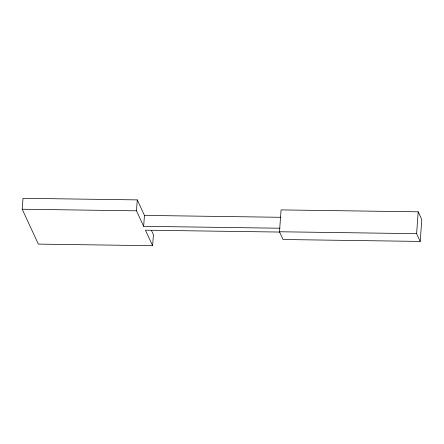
<?xml version="1.0" encoding="UTF-8"?>
<svg xmlns="http://www.w3.org/2000/svg" width="444" height="444" viewBox="0 0 444 444"><rect width="100%" height="100%" fill="white"/><g stroke="black" fill="none" stroke-linecap="round" stroke-linejoin="round"><path stroke-width="0.67" d="M151.41 230.419L153.424 234.765L152.619 245.693L38.35 244.106L22.2 209.235L23.005 198.307L137.274 199.894L144.455 215.401L143.651 226.329L280.086 228.227M143.651 226.329L136.475 210.822L137.274 199.894M279.481 231.762L281.085 209.907L418.209 211.816L421.8 219.564L420.196 241.419L283.067 239.51L279.481 231.762L416.605 233.672L420.196 241.419M416.605 233.672L418.209 211.816M22.2 209.235L136.475 210.822M144.455 215.401L280.891 217.299M279.798 232.057L145.438 230.186L152.619 245.693"/></g></svg>
